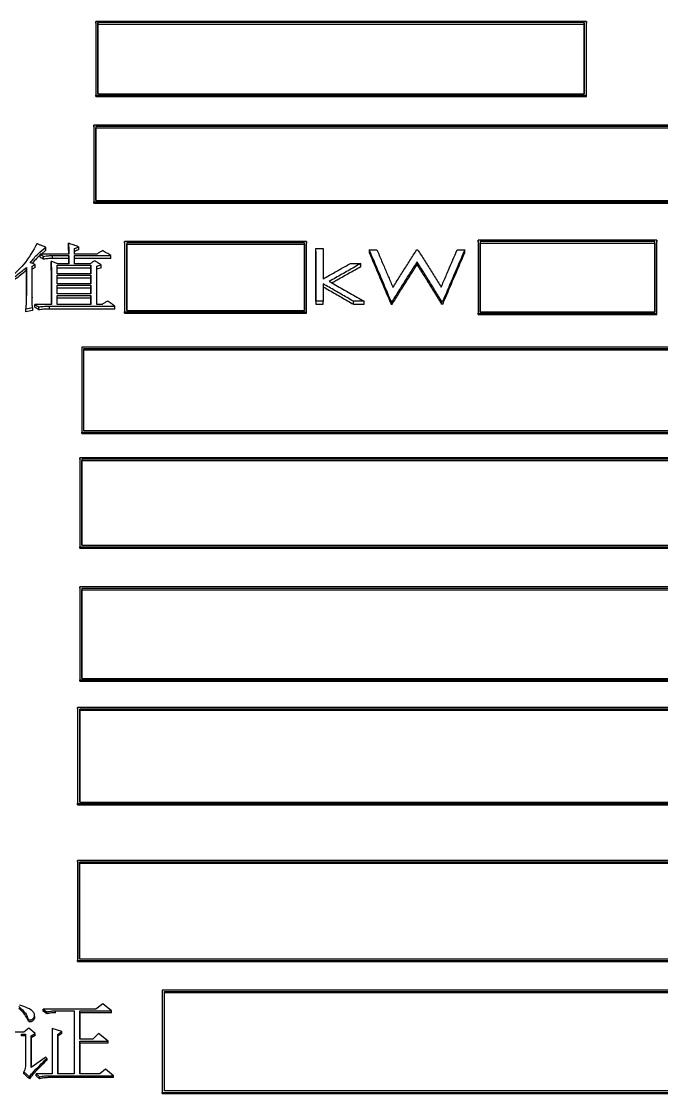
# Model space of a CAD drawing. Header units: millimetres. Extents: x 2404 to 4548, y 1024 to 2541.
# Drawn here: x 2931.17 to 2946.81, y 2251.7 to 2277.9 of the extents above; entities that cross this region are included whole.
import ezdxf

# ---------------------------------------------------------------- set-up
doc = ezdxf.new("R2010")
doc.units = ezdxf.units.MM

msp = doc.modelspace()

# ---------------------------------------------------------------- linework, layer by layer
at = {"color": 7, "linetype": 'Continuous', "lineweight": 25}
for p, q in [((2932.987, 2277.861), (2932.987, 2277.901)), ((2944.97, 2277.901), (2932.987, 2277.901)), ((2932.987, 2277.861), (2932.987, 2276.064)), ((2944.92, 2277.874), (2933.037, 2277.874)), ((2933.037, 2277.834), (2933.037, 2277.874)), ((2933.037, 2277.834), (2944.92, 2277.834)), ((2944.92, 2277.874), (2944.92, 2277.834)), ((2944.97, 2277.901), (2944.97, 2277.861)), ((2944.97, 2276.063), (2944.97, 2277.861)), ((2932.987, 2276.064), (2932.987, 2276.102)), ((2932.987, 2276.102), (2944.97, 2276.102)), ((2932.987, 2276.064), (2944.97, 2276.063)), ((2933.037, 2276.131), (2944.92, 2276.13)), ((2944.97, 2276.063), (2944.97, 2276.102)), ((2932.937, 2275.328), (2932.937, 2275.366)), ((2955.07, 2275.366), (2932.937, 2275.366)), ((2955.02, 2275.337), (2932.987, 2275.337)), ((2932.987, 2275.299), (2955.02, 2275.299)), ((2932.937, 2273.946), (2932.937, 2273.458)), ((2932.937, 2273.458), (2932.937, 2273.495)), ((2932.937, 2273.495), (2955.07, 2273.495)), ((2932.937, 2273.458), (2955.07, 2273.458)), ((2932.987, 2273.526), (2955.02, 2273.525)), ((2933.69, 2272.486), (2933.69, 2272.522)), ((2933.69, 2272.522), (2933.69, 2270.807)), ((2938.131, 2272.522), (2933.69, 2272.522)), ((2938.131, 2270.807), (2938.131, 2272.522)), ((2938.131, 2272.522), (2938.131, 2272.486)), ((2942.327, 2272.517), (2942.327, 2272.553)), ((2942.327, 2272.553), (2942.327, 2270.775)), ((2946.69, 2272.553), (2942.327, 2272.553)), ((2942.327, 2272.517), (2942.327, 2270.74)), ((2946.64, 2272.522), (2942.377, 2272.522)), ((2942.377, 2272.522), (2942.377, 2270.807)), ((2946.64, 2270.807), (2946.64, 2272.522)), ((2946.64, 2272.486), (2946.64, 2272.522)), ((2946.69, 2270.775), (2946.69, 2272.553)), ((2946.69, 2272.553), (2946.69, 2272.517)), ((2946.69, 2270.74), (2946.69, 2272.517)), ((2931.764, 2272.309), (2931.658, 2272.214)), ((2931.764, 2272.309), (2931.764, 2272.382)), ((2932.316, 2272.41), (2932.316, 2272.483)), ((2932.468, 2272.214), (2932.468, 2272.348)), ((2932.565, 2272.396), (2932.565, 2272.323)), ((2933.69, 2272.486), (2933.69, 2270.772)), ((2938.081, 2272.491), (2933.74, 2272.492)), ((2933.74, 2272.492), (2933.74, 2270.839)), ((2933.74, 2270.839), (2933.74, 2272.455)), ((2933.74, 2272.455), (2938.081, 2272.455)), ((2938.081, 2270.839), (2938.081, 2272.491)), ((2938.081, 2272.455), (2938.081, 2272.491)), ((2938.081, 2272.455), (2938.081, 2270.839)), ((2938.131, 2270.772), (2938.131, 2272.486)), ((2938.359, 2271.061), (2938.359, 2272.353)), ((2938.359, 2272.28), (2938.359, 2272.353)), ((2938.359, 2272.353), (2938.539, 2272.353)), ((2938.359, 2272.28), (2938.359, 2270.99)), ((2938.539, 2272.353), (2938.539, 2271.61)), ((2939.667, 2272.321), (2939.667, 2272.248)), ((2939.667, 2272.321), (2939.852, 2272.321)), ((2940.826, 2272.321), (2940.852, 2272.321)), ((2941.817, 2272.321), (2942, 2272.321)), ((2942, 2272.248), (2942, 2272.321)), ((2942.377, 2270.807), (2942.377, 2272.486)), ((2942.377, 2272.486), (2946.64, 2272.486)), ((2946.64, 2272.486), (2946.64, 2270.807)), ((2932.327, 2272.214), (2931.624, 2272.214)), ((2931.624, 2272.141), (2931.624, 2272.214)), ((2931.71, 2272.087), (2931.71, 2272.16)), ((2931.894, 2271.966), (2931.894, 2272.038)), ((2931.927, 2272.18), (2932.327, 2272.18)), ((2931.927, 2272.108), (2931.927, 2272.18)), ((2932.327, 2272.108), (2931.927, 2272.108)), ((2932.327, 2272.18), (2932.327, 2271.977)), ((2932.327, 2272.108), (2932.327, 2272.18)), ((2932.327, 2271.977), (2932.327, 2272.108)), ((2933.009, 2272.214), (2932.468, 2272.214)), ((2932.468, 2272.18), (2933.355, 2272.18)), ((2932.468, 2271.977), (2932.468, 2272.18)), ((2933.355, 2272.108), (2932.468, 2272.108)), ((2933.355, 2272.108), (2933.355, 2272.18)), ((2939.204, 2271.985), (2939.462, 2271.985)), ((2939.462, 2271.912), (2939.462, 2271.985)), ((2940.833, 2271.955), (2940.833, 2272.027)), ((2931.289, 2271.889), (2931.289, 2271.205)), ((2931.289, 2271.817), (2931.289, 2271.889)), ((2931.289, 2271.205), (2931.289, 2271.817)), ((2931.429, 2271.916), (2931.505, 2271.963)), ((2931.429, 2271.233), (2931.429, 2271.916)), ((2931.505, 2271.891), (2931.429, 2271.844)), ((2931.505, 2271.891), (2931.505, 2271.963)), ((2931.905, 2271.753), (2931.905, 2270.985)), ((2931.905, 2271.681), (2931.905, 2271.753)), ((2932.046, 2271.943), (2932.868, 2271.943)), ((2932.046, 2271.732), (2932.046, 2271.943)), ((2932.868, 2271.871), (2932.046, 2271.871)), ((2932.868, 2271.732), (2932.046, 2271.732)), ((2932.327, 2271.977), (2932.057, 2271.977)), ((2932.846, 2271.977), (2932.468, 2271.977)), ((2932.868, 2271.943), (2932.868, 2271.732)), ((2932.868, 2271.871), (2932.868, 2271.943)), ((2932.868, 2271.732), (2932.868, 2271.871)), ((2933.009, 2270.985), (2933.009, 2271.916)), ((2933.117, 2271.878), (2933.009, 2271.844)), ((2933.117, 2271.878), (2933.117, 2271.95)), ((2931.905, 2270.985), (2931.905, 2271.681)), ((2932.046, 2271.698), (2932.868, 2271.698)), ((2932.046, 2271.487), (2932.046, 2271.698)), ((2932.868, 2271.627), (2932.046, 2271.627)), ((2932.868, 2271.487), (2932.046, 2271.487)), ((2932.868, 2271.698), (2932.868, 2271.487)), ((2932.868, 2271.627), (2932.868, 2271.698)), ((2932.868, 2271.487), (2932.868, 2271.627)), ((2938.539, 2271.488), (2938.539, 2271.061)), ((2932.046, 2271.452), (2932.868, 2271.452)), ((2932.046, 2271.24), (2932.046, 2271.452)), ((2932.868, 2271.381), (2932.046, 2271.381)), ((2932.868, 2271.24), (2932.046, 2271.24)), ((2932.046, 2271.205), (2932.868, 2271.205)), ((2932.046, 2270.985), (2932.046, 2271.205)), ((2932.868, 2271.452), (2932.868, 2271.24)), ((2932.868, 2271.381), (2932.868, 2271.452)), ((2932.868, 2271.24), (2932.868, 2271.381)), ((2932.868, 2271.205), (2932.868, 2270.985)), ((2932.868, 2271.134), (2932.868, 2271.205)), ((2931.429, 2271.162), (2931.429, 2271.142)), ((2931.905, 2270.985), (2931.494, 2270.985)), ((2931.494, 2270.914), (2931.494, 2270.985)), ((2931.851, 2270.872), (2931.851, 2270.943)), ((2932.868, 2271.134), (2932.046, 2271.134)), ((2932.868, 2270.985), (2932.046, 2270.985)), ((2932.868, 2270.985), (2932.868, 2271.134)), ((2933.138, 2270.985), (2933.009, 2270.985)), ((2933.452, 2270.872), (2933.452, 2270.943)), ((2938.359, 2271.061), (2938.359, 2270.99)), ((2938.539, 2271.061), (2938.359, 2271.061)), ((2938.359, 2270.99), (2938.539, 2270.99)), ((2938.539, 2270.99), (2938.539, 2271.061)), ((2939.281, 2270.99), (2939.281, 2271.061)), ((2939.539, 2271.061), (2939.281, 2271.061)), ((2939.281, 2270.99), (2939.539, 2270.99)), ((2939.539, 2270.99), (2939.539, 2271.061)), ((2940.199, 2270.99), (2940.199, 2271.061)), ((2940.224, 2271.061), (2940.199, 2271.061)), ((2940.199, 2270.99), (2940.224, 2270.99)), ((2940.224, 2271.061), (2940.224, 2270.99)), ((2941.435, 2270.99), (2941.435, 2271.061)), ((2941.461, 2271.061), (2941.435, 2271.061)), ((2941.461, 2270.99), (2941.435, 2270.99)), ((2941.461, 2271.061), (2941.461, 2270.99)), ((2931.278, 2270.874), (2931.44, 2270.909)), ((2931.278, 2270.803), (2931.278, 2270.874)), ((2931.44, 2270.838), (2931.278, 2270.803)), ((2931.44, 2270.909), (2931.44, 2270.838)), ((2931.591, 2270.852), (2931.591, 2270.923)), ((2933.452, 2270.872), (2931.851, 2270.872)), ((2933.69, 2270.772), (2933.69, 2270.807)), ((2933.69, 2270.807), (2938.131, 2270.807)), ((2933.69, 2270.772), (2938.131, 2270.772)), ((2933.74, 2270.839), (2938.081, 2270.839)), ((2938.131, 2270.772), (2938.131, 2270.807)), ((2942.327, 2270.74), (2942.327, 2270.775)), ((2942.327, 2270.775), (2946.69, 2270.775)), ((2942.327, 2270.74), (2946.69, 2270.74)), ((2942.377, 2270.807), (2946.64, 2270.807)), ((2946.69, 2270.74), (2946.69, 2270.775)), ((2932.642, 2269.944), (2932.642, 2269.909)), ((2954.775, 2269.944), (2932.642, 2269.944)), ((2932.692, 2269.911), (2954.725, 2269.911)), ((2932.692, 2269.877), (2954.725, 2269.877)), ((2932.642, 2268.869), (2932.642, 2267.827)), ((2932.642, 2267.827), (2932.642, 2267.861)), ((2932.642, 2267.861), (2954.775, 2267.861)), ((2932.642, 2267.827), (2954.775, 2267.827)), ((2954.725, 2267.895), (2932.692, 2267.895)), ((2932.592, 2267.204), (2932.592, 2267.237)), ((2954.725, 2267.237), (2932.592, 2267.237)), ((2954.675, 2267.203), (2932.642, 2267.203)), ((2932.642, 2267.203), (2932.642, 2267.17)), ((2932.642, 2267.17), (2954.675, 2267.17)), ((2932.592, 2266.118), (2932.592, 2265.032)), ((2932.592, 2265.032), (2932.592, 2265.063)), ((2932.592, 2265.063), (2954.725, 2265.063)), ((2932.592, 2265.032), (2954.725, 2265.032)), ((2932.642, 2265.098), (2954.675, 2265.098)), ((2954.725, 2264.079), (2932.592, 2264.079)), ((2932.592, 2264.048), (2932.592, 2264.079)), ((2954.675, 2264.043), (2932.642, 2264.043)), ((2932.642, 2264.043), (2932.642, 2264.012)), ((2932.642, 2264.012), (2954.675, 2264.012)), ((2932.592, 2262.094), (2932.592, 2261.781)), ((2932.592, 2261.81), (2954.725, 2261.81)), ((2932.592, 2261.781), (2932.592, 2261.81)), ((2932.592, 2261.781), (2954.725, 2261.781)), ((2932.642, 2261.846), (2954.675, 2261.846)), ((2954.675, 2261.133), (2932.542, 2261.133)), ((2932.542, 2261.104), (2932.542, 2261.133)), ((2932.542, 2261.104), (2932.542, 2258.756)), ((2954.625, 2261.096), (2932.592, 2261.096)), ((2932.592, 2261.067), (2932.592, 2261.096)), ((2932.592, 2261.067), (2954.625, 2261.067)), ((2932.542, 2258.784), (2954.675, 2258.784)), ((2932.542, 2258.756), (2932.542, 2258.784)), ((2932.542, 2258.756), (2954.675, 2258.756)), ((2932.592, 2258.822), (2954.625, 2258.822)), ((2954.67, 2257.393), (2932.537, 2257.393)), ((2932.537, 2257.367), (2932.537, 2257.393)), ((2932.537, 2257.367), (2932.537, 2254.929)), ((2954.62, 2257.355), (2932.587, 2257.355)), ((2932.587, 2257.328), (2932.587, 2257.355)), ((2932.587, 2257.328), (2954.62, 2257.328)), ((2932.537, 2254.954), (2954.67, 2254.954)), ((2932.537, 2254.929), (2932.537, 2254.954)), ((2932.587, 2254.993), (2954.62, 2254.993)), ((2932.537, 2254.929), (2954.67, 2254.929)), ((2954.62, 2254.229), (2934.61, 2254.229)), ((2934.61, 2254.229), (2934.61, 2254.204)), ((2934.61, 2254.204), (2934.61, 2251.699)), ((2934.666, 2254.189), (2954.57, 2254.189)), ((2934.666, 2254.189), (2934.666, 2254.165)), ((2934.666, 2254.165), (2954.57, 2254.165)), ((2931.7, 2253.764), (2931.786, 2253.695)), ((2932.987, 2253.764), (2931.7, 2253.764)), ((2931.7, 2253.715), (2931.7, 2253.764)), ((2931.786, 2253.647), (2931.7, 2253.715)), ((2931.786, 2253.647), (2931.786, 2253.695)), ((2932.003, 2253.721), (2932.457, 2253.721)), ((2932.003, 2253.672), (2932.003, 2253.721)), ((2932.457, 2253.721), (2932.457, 2252.178)), ((2932.598, 2253.721), (2933.366, 2253.721)), ((2932.598, 2253.025), (2932.598, 2253.721)), ((2932.598, 2253.672), (2932.598, 2253.721)), ((2932.598, 2253.672), (2932.598, 2253.025)), ((2933.366, 2253.672), (2932.598, 2253.672)), ((2933.16, 2253.892), (2932.987, 2253.764)), ((2933.366, 2253.721), (2933.16, 2253.892)), ((2931.489, 2253.626), (2931.489, 2253.635)), ((2931.489, 2253.586), (2931.489, 2253.601)), ((2931.224, 2253.197), (2930.867, 2253.197)), ((2931.17, 2253.154), (2931.267, 2253.154)), ((2931.17, 2253.106), (2931.17, 2253.154)), ((2931.354, 2253.3), (2931.224, 2253.197)), ((2931.267, 2253.154), (2931.267, 2252.386)), ((2931.505, 2253.163), (2931.354, 2253.3)), ((2931.408, 2253.111), (2931.505, 2253.163)), ((2931.505, 2253.115), (2931.505, 2253.163)), ((2931.916, 2253.292), (2931.916, 2252.178)), ((2932.154, 2253.214), (2931.916, 2253.292)), ((2932.154, 2253.167), (2932.057, 2253.098)), ((2932.057, 2252.178), (2932.057, 2253.146)), ((2932.057, 2253.098), (2932.057, 2253.146)), ((2932.154, 2253.167), (2932.154, 2253.214)), ((2933.052, 2253.163), (2932.911, 2253.025)), ((2933.29, 2252.982), (2933.052, 2253.163)), ((2931.267, 2253.106), (2931.17, 2253.106)), ((2931.505, 2253.115), (2931.408, 2253.063)), ((2931.408, 2252.334), (2931.408, 2253.111)), ((2931.408, 2253.063), (2931.408, 2253.111)), ((2931.408, 2253.063), (2931.408, 2252.334)), ((2932.057, 2253.098), (2932.057, 2252.178)), ((2932.911, 2253.025), (2932.598, 2253.025)), ((2932.598, 2252.982), (2933.29, 2252.982)), ((2932.598, 2252.178), (2932.598, 2252.982)), ((2932.598, 2252.934), (2932.598, 2252.982)), ((2932.598, 2252.934), (2932.598, 2252.178)), ((2933.29, 2252.934), (2932.598, 2252.934)), ((2931.765, 2252.585), (2931.408, 2252.334)), ((2931.786, 2252.559), (2931.765, 2252.585)), ((2931.786, 2252.559), (2931.786, 2252.512)), ((2931.224, 2252.23), (2931.364, 2252.109)), ((2931.364, 2252.062), (2931.364, 2252.109)), ((2931.527, 2252.178), (2931.613, 2252.109)), ((2931.916, 2252.178), (2931.527, 2252.178)), ((2931.527, 2252.132), (2931.527, 2252.178)), ((2931.613, 2252.062), (2931.527, 2252.132)), ((2931.613, 2252.062), (2931.613, 2252.109)), ((2931.83, 2252.135), (2933.42, 2252.135)), ((2931.83, 2252.088), (2931.83, 2252.135)), ((2933.42, 2252.088), (2931.83, 2252.088)), ((2932.457, 2252.178), (2932.057, 2252.178)), ((2933.084, 2252.178), (2932.598, 2252.178)), ((2933.225, 2252.291), (2933.084, 2252.178)), ((2933.42, 2252.135), (2933.225, 2252.291)), ((2933.42, 2252.088), (2933.42, 2252.135)), ((2934.61, 2251.722), (2954.62, 2251.722)), ((2934.61, 2251.699), (2934.61, 2251.722)), ((2934.61, 2251.699), (2954.62, 2251.699)), ((2954.57, 2251.762), (2934.666, 2251.762))]:
    msp.add_line(p, q, dxfattribs=at)
at = {"color": 7, "linetype": 'Continuous', "lineweight": 25, "flags": 128}
for points in [[(2931.505, 2271.963), (2931.46, 2271.979), (2931.423, 2271.991), (2931.386, 2272.004)], [(2933.009, 2271.916), (2933.063, 2271.933), (2933.117, 2271.95)], [(2931.851, 2270.943), (2932.445, 2270.943), (2933.452, 2270.943)], [(2933.366, 2253.672), (2933.366, 2253.697), (2933.366, 2253.721)], [(2933.29, 2252.934), (2933.29, 2252.958), (2933.29, 2252.982)], [(2931.224, 2252.183), (2931.224, 2252.195), (2931.224, 2252.207), (2931.224, 2252.23)]]:
    msp.add_lwpolyline(points, dxfattribs=at)
at = {"color": 7, "linetype": 'Continuous', "lineweight": 25}
for points, knots in [([(2932.987, 2277.901), (2932.987, 2277.725), (2932.987, 2277.372), (2932.987, 2276.774), (2932.987, 2276.346), (2932.987, 2276.102)], [0, 0, 0, 0, 0.300085, 0.60017, 1, 1, 1, 1]), ([(2933.037, 2277.874), (2933.037, 2277.697), (2933.037, 2277.344), (2933.037, 2276.764), (2933.037, 2276.356), (2933.037, 2276.131)], [0, 0, 0, 0, 0.30968, 0.61936, 1, 1, 1, 1]), ([(2933.037, 2276.131), (2933.037, 2276.266), (2933.037, 2276.549), (2933.037, 2277.12), (2933.037, 2277.548), (2933.037, 2277.834)], [0, 0, 0, 0, 0.2332649, 0.4889095, 1, 1, 1, 1]), ([(2944.92, 2276.13), (2944.92, 2276.314), (2944.92, 2276.681), (2944.92, 2277.263), (2944.92, 2277.656), (2944.92, 2277.874)], [0, 0, 0, 0, 0.30968, 0.619361, 1, 1, 1, 1]), ([(2944.92, 2277.834), (2944.92, 2277.691), (2944.92, 2277.407), (2944.92, 2276.842), (2944.92, 2276.413), (2944.92, 2276.13)], [0, 0, 0, 0, 0.255678, 0.511356, 1, 1, 1, 1]), ([(2944.97, 2276.102), (2944.97, 2276.285), (2944.97, 2276.652), (2944.97, 2277.254), (2944.97, 2277.665), (2944.97, 2277.901)], [0, 0, 0, 0, 0.300085, 0.600171, 1, 1, 1, 1]), ([(2932.937, 2275.366), (2932.937, 2275.182), (2932.937, 2274.815), (2932.937, 2274.192), (2932.937, 2273.749), (2932.937, 2273.495)], [0, 0, 0, 0, 0.300081, 0.600162, 1, 1, 1, 1]), ([(2932.987, 2275.337), (2932.987, 2275.153), (2932.987, 2274.785), (2932.987, 2274.182), (2932.987, 2273.759), (2932.987, 2273.526)], [0, 0, 0, 0, 0.309921, 0.619841, 1, 1, 1, 1]), ([(2932.987, 2273.526), (2932.987, 2273.667), (2932.987, 2273.961), (2932.987, 2274.556), (2932.987, 2275.002), (2932.987, 2275.299)], [0, 0, 0, 0, 0.234587, 0.489783, 1, 1, 1, 1]), ([(2931.548, 2272.469), (2931.454, 2272.299), (2931.284, 2271.991), (2930.995, 2271.727), (2930.867, 2271.61)], [0, 0, 0, 0, 0.556051, 1, 1, 1, 1]), ([(2931.386, 2272.004), (2931.445, 2272.08), (2931.552, 2272.216), (2931.699, 2272.331), (2931.764, 2272.382)], [0, 0, 0, 0, 0.5582906, 1, 1, 1, 1]), ([(2931.764, 2272.382), (2931.735, 2272.394), (2931.685, 2272.414), (2931.613, 2272.443), (2931.57, 2272.461), (2931.548, 2272.469)], [0, 0, 0, 0, 0.402372, 0.701186, 1, 1, 1, 1]), ([(2932.316, 2272.483), (2932.318, 2272.458), (2932.322, 2272.409), (2932.326, 2272.319), (2932.327, 2272.254), (2932.327, 2272.214)], [0, 0, 0, 0, 0.276869, 0.553757, 1, 1, 1, 1]), ([(2932.565, 2272.396), (2932.524, 2272.41), (2932.441, 2272.439), (2932.358, 2272.468), (2932.316, 2272.483)], [0, 0, 0, 0, 0.499999, 1, 1, 1, 1]), ([(2932.326, 2272.214), (2932.326, 2272.214), (2932.326, 2272.24), (2932.324, 2272.306), (2932.319, 2272.37), (2932.316, 2272.41)], [0, 0, 0, 0, 0.01134, 0.390566, 1, 1, 1, 1]), ([(2932.468, 2272.348), (2932.484, 2272.356), (2932.516, 2272.372), (2932.549, 2272.388), (2932.565, 2272.396)], [0, 0, 0, 0, 0.500001, 1, 1, 1, 1]), ([(2932.565, 2272.323), (2932.549, 2272.315), (2932.516, 2272.299), (2932.484, 2272.284), (2932.468, 2272.276)], [0, 0, 0, 0, 0.5, 1, 1, 1, 1]), ([(2933.149, 2272.301), (2933.126, 2272.287), (2933.079, 2272.258), (2933.032, 2272.228), (2933.009, 2272.214)], [0, 0, 0, 0, 0.499999, 1, 1, 1, 1]), ([(2933.355, 2272.18), (2933.32, 2272.2), (2933.252, 2272.241), (2933.183, 2272.281), (2933.149, 2272.301)], [0, 0, 0, 0, 0.5, 1, 1, 1, 1]), ([(2940.199, 2271.061), (2940.179, 2271.108), (2940.079, 2271.347), (2939.902, 2271.769), (2939.744, 2272.139), (2939.667, 2272.321)], [0, 0, 0, 0, 0.1124832, 0.5624214, 1, 1, 1, 1]), ([(2939.667, 2272.248), (2939.687, 2272.201), (2939.787, 2271.968), (2939.964, 2271.55), (2940.121, 2271.175), (2940.199, 2270.99)], [0, 0, 0, 0, 0.112618, 0.563095, 1, 1, 1, 1]), ([(2939.852, 2272.321), (2939.872, 2272.275), (2939.93, 2272.138), (2940.025, 2271.917), (2940.136, 2271.655), (2940.208, 2271.485), (2940.244, 2271.4)], [0, 0, 0, 0, 0.149662, 0.448988, 0.724491, 1, 1, 1, 1]), ([(2940.244, 2271.4), (2940.271, 2271.444), (2940.355, 2271.577), (2940.493, 2271.797), (2940.66, 2272.06), (2940.77, 2272.234), (2940.826, 2272.321)], [0, 0, 0, 0, 0.14292, 0.42876, 0.714377, 1, 1, 1, 1]), ([(2940.852, 2272.321), (2940.879, 2272.277), (2940.962, 2272.146), (2941.098, 2271.929), (2941.261, 2271.668), (2941.369, 2271.493), (2941.423, 2271.406)], [0, 0, 0, 0, 0.1441148, 0.4323449, 0.7161696, 1, 1, 1, 1]), ([(2941.423, 2271.406), (2941.443, 2271.452), (2941.502, 2271.591), (2941.597, 2271.813), (2941.709, 2272.072), (2941.781, 2272.238), (2941.817, 2272.321)], [0, 0, 0, 0, 0.150485, 0.451455, 0.725725, 1, 1, 1, 1]), ([(2942, 2272.321), (2941.98, 2272.274), (2941.879, 2272.041), (2941.699, 2271.623), (2941.54, 2271.246), (2941.461, 2271.061)], [0, 0, 0, 0, 0.112359, 0.561802, 1, 1, 1, 1]), ([(2941.461, 2270.99), (2941.481, 2271.037), (2941.582, 2271.276), (2941.762, 2271.697), (2941.921, 2272.066), (2942, 2272.248)], [0, 0, 0, 0, 0.112494, 0.562474, 1, 1, 1, 1]), ([(2931.624, 2272.183), (2931.594, 2272.158), (2931.522, 2272.097), (2931.467, 2272.028), (2931.434, 2271.988)], [0, 0, 0, 0, 0.417891, 1, 1, 1, 1]), ([(2931.624, 2272.214), (2931.638, 2272.205), (2931.667, 2272.187), (2931.696, 2272.169), (2931.71, 2272.16)], [0, 0, 0, 0, 0.5, 1, 1, 1, 1]), ([(2931.71, 2272.087), (2931.696, 2272.096), (2931.667, 2272.114), (2931.638, 2272.132), (2931.624, 2272.141)], [0, 0, 0, 0, 0.500002, 1, 1, 1, 1]), ([(2931.71, 2272.16), (2931.75, 2272.166), (2931.821, 2272.178), (2931.894, 2272.18), (2931.927, 2272.18)], [0, 0, 0, 0, 0.558835, 1, 1, 1, 1]), ([(2931.927, 2272.108), (2931.886, 2272.107), (2931.812, 2272.105), (2931.742, 2272.093), (2931.71, 2272.087)], [0, 0, 0, 0, 0.561085, 1, 1, 1, 1]), ([(2931.894, 2272.038), (2931.894, 2272.036), (2931.895, 2272.032), (2931.895, 2272.026), (2931.895, 2272.022), (2931.895, 2272.017), (2931.895, 2272.013), (2931.895, 2272.009), (2931.896, 2272.004), (2931.896, 2272), (2931.896, 2271.996), (2931.896, 2271.991), (2931.896, 2271.987), (2931.896, 2271.982), (2931.897, 2271.977), (2931.897, 2271.973), (2931.897, 2271.969), (2931.897, 2271.961), (2931.898, 2271.952), (2931.898, 2271.944), (2931.898, 2271.935), (2931.899, 2271.926), (2931.899, 2271.918), (2931.899, 2271.909), (2931.9, 2271.9), (2931.9, 2271.889), (2931.9, 2271.881), (2931.901, 2271.872), (2931.901, 2271.863), (2931.901, 2271.855), (2931.902, 2271.846), (2931.902, 2271.837), (2931.902, 2271.829), (2931.903, 2271.82), (2931.903, 2271.813), (2931.903, 2271.807), (2931.903, 2271.8), (2931.904, 2271.795), (2931.904, 2271.79), (2931.904, 2271.786), (2931.904, 2271.782), (2931.904, 2271.777), (2931.904, 2271.773), (2931.905, 2271.769), (2931.905, 2271.763), (2931.905, 2271.759), (2931.905, 2271.755), (2931.905, 2271.753)], [0, 0, 0, 0, 0.0228582, 0.0457162, 0.0571452, 0.0685742, 0.0914321, 0.1028611, 0.1142901, 0.1371481, 0.1485771, 0.1600061, 0.1828641, 0.1942931, 0.217151, 0.22858, 0.240009, 0.262867, 0.308583, 0.3314409, 0.3542989, 0.4000149, 0.4228729, 0.4457309, 0.4914468, 0.5143048, 0.5600208, 0.5828788, 0.6057367, 0.6514527, 0.6743107, 0.6971687, 0.7428846, 0.7657426, 0.7886006, 0.8114586, 0.8343166, 0.8571745, 0.8686035, 0.8800325, 0.9028905, 0.9143195, 0.9257485, 0.9486065, 0.9600355, 0.9800177, 1, 1, 1, 1]), ([(2932.057, 2271.977), (2932.03, 2271.987), (2931.975, 2272.008), (2931.921, 2272.028), (2931.894, 2272.038)], [0, 0, 0, 0, 0.5, 1, 1, 1, 1]), ([(2932.954, 2272.052), (2932.936, 2272.039), (2932.9, 2272.014), (2932.864, 2271.989), (2932.846, 2271.977)], [0, 0, 0, 0, 0.499999, 1, 1, 1, 1]), ([(2933.117, 2271.95), (2933.09, 2271.967), (2933.036, 2272.001), (2932.981, 2272.035), (2932.954, 2272.052)], [0, 0, 0, 0, 0.499999, 1, 1, 1, 1]), ([(2938.539, 2271.61), (2938.591, 2271.639), (2938.728, 2271.717), (2938.95, 2271.842), (2939.119, 2271.937), (2939.204, 2271.985)], [0, 0, 0, 0, 0.2361126, 0.6180558, 1, 1, 1, 1]), ([(2939.462, 2271.985), (2939.409, 2271.955), (2939.254, 2271.868), (2938.997, 2271.723), (2938.792, 2271.607), (2938.69, 2271.549)], [0, 0, 0, 0, 0.203788, 0.601893, 1, 1, 1, 1]), ([(2940.833, 2272.027), (2940.806, 2271.983), (2940.722, 2271.852), (2940.579, 2271.625), (2940.404, 2271.347), (2940.284, 2271.156), (2940.224, 2271.061)], [0, 0, 0, 0, 0.13729, 0.411869, 0.705931, 1, 1, 1, 1]), ([(2941.435, 2271.061), (2941.408, 2271.105), (2941.325, 2271.239), (2941.183, 2271.468), (2941.01, 2271.746), (2940.892, 2271.933), (2940.833, 2272.027)], [0, 0, 0, 0, 0.137552, 0.412656, 0.706324, 1, 1, 1, 1]), ([(2930.899, 2271.589), (2930.951, 2271.625), (2931.046, 2271.691), (2931.174, 2271.793), (2931.25, 2271.857), (2931.289, 2271.889)], [0, 0, 0, 0, 0.38007, 0.689866, 1, 1, 1, 1]), ([(2931.289, 2271.817), (2931.242, 2271.777), (2931.157, 2271.706), (2931.027, 2271.606), (2930.942, 2271.547), (2930.899, 2271.518)], [0, 0, 0, 0, 0.380303, 0.689878, 1, 1, 1, 1]), ([(2931.905, 2271.681), (2931.904, 2271.716), (2931.901, 2271.781), (2931.898, 2271.876), (2931.895, 2271.936), (2931.894, 2271.966)], [0, 0, 0, 0, 0.366196, 0.683098, 1, 1, 1, 1]), ([(2938.753, 2271.513), (2938.784, 2271.531), (2938.918, 2271.606), (2939.154, 2271.74), (2939.359, 2271.855), (2939.462, 2271.912)], [0, 0, 0, 0, 0.133273, 0.566636, 1, 1, 1, 1]), ([(2940.224, 2270.99), (2940.252, 2271.034), (2940.336, 2271.168), (2940.479, 2271.396), (2940.654, 2271.673), (2940.774, 2271.861), (2940.833, 2271.955)], [0, 0, 0, 0, 0.1374393, 0.4123184, 0.7061558, 1, 1, 1, 1]), ([(2940.833, 2271.955), (2940.861, 2271.911), (2940.944, 2271.779), (2941.086, 2271.553), (2941.259, 2271.275), (2941.376, 2271.085), (2941.435, 2270.99)], [0, 0, 0, 0, 0.137702, 0.413107, 0.70655, 1, 1, 1, 1]), ([(2939.281, 2271.061), (2939.229, 2271.091), (2939.079, 2271.177), (2938.832, 2271.32), (2938.636, 2271.432), (2938.539, 2271.488)], [0, 0, 0, 0, 0.210801, 0.6054, 1, 1, 1, 1]), ([(2938.69, 2271.549), (2938.742, 2271.519), (2938.91, 2271.423), (2939.193, 2271.26), (2939.423, 2271.127), (2939.539, 2271.061)], [0, 0, 0, 0, 0.184797, 0.592397, 1, 1, 1, 1]), ([(2931.289, 2271.205), (2931.288, 2271.203), (2931.288, 2271.198), (2931.288, 2271.191), (2931.288, 2271.186), (2931.288, 2271.181), (2931.288, 2271.176), (2931.287, 2271.171), (2931.287, 2271.166), (2931.287, 2271.161), (2931.287, 2271.156), (2931.287, 2271.151), (2931.287, 2271.144), (2931.286, 2271.136), (2931.286, 2271.126), (2931.286, 2271.116), (2931.285, 2271.106), (2931.285, 2271.096), (2931.285, 2271.085), (2931.284, 2271.075), (2931.284, 2271.065), (2931.284, 2271.055), (2931.283, 2271.044), (2931.283, 2271.034), (2931.283, 2271.024), (2931.282, 2271.014), (2931.282, 2271.006), (2931.282, 2270.998), (2931.282, 2270.991), (2931.281, 2270.983), (2931.281, 2270.975), (2931.281, 2270.969), (2931.281, 2270.964), (2931.28, 2270.959), (2931.28, 2270.954), (2931.28, 2270.948), (2931.28, 2270.943), (2931.28, 2270.938), (2931.28, 2270.933), (2931.279, 2270.928), (2931.279, 2270.923), (2931.279, 2270.918), (2931.279, 2270.913), (2931.279, 2270.907), (2931.279, 2270.902), (2931.278, 2270.897), (2931.278, 2270.892), (2931.278, 2270.887), (2931.278, 2270.881), (2931.278, 2270.877), (2931.278, 2270.874)], [0, 0, 0, 0, 0.023174, 0.046349, 0.057936, 0.069523, 0.092698, 0.104285, 0.115872, 0.139047, 0.150634, 0.162221, 0.185396, 0.20857, 0.231745, 0.278094, 0.301268, 0.324442, 0.370791, 0.393966, 0.41714, 0.463489, 0.486664, 0.509838, 0.556187, 0.579362, 0.602536, 0.625711, 0.648885, 0.672059, 0.695234, 0.718408, 0.729996, 0.741583, 0.764757, 0.776345, 0.787932, 0.811106, 0.822693, 0.834281, 0.857455, 0.869042, 0.88063, 0.903804, 0.915391, 0.926979, 0.950153, 0.96174, 0.973327, 1, 1, 1, 1]), ([(2931.44, 2270.909), (2931.44, 2270.911), (2931.439, 2270.916), (2931.438, 2270.926), (2931.437, 2270.936), (2931.437, 2270.947), (2931.436, 2270.953), (2931.436, 2270.958), (2931.435, 2270.963), (2931.435, 2270.969), (2931.434, 2270.977), (2931.433, 2270.987), (2931.433, 2270.997), (2931.432, 2271.007), (2931.432, 2271.017), (2931.431, 2271.027), (2931.431, 2271.037), (2931.43, 2271.047), (2931.43, 2271.057), (2931.43, 2271.067), (2931.43, 2271.077), (2931.429, 2271.087), (2931.429, 2271.098), (2931.429, 2271.108), (2931.429, 2271.118), (2931.429, 2271.128), (2931.429, 2271.135), (2931.429, 2271.143), (2931.429, 2271.149), (2931.429, 2271.155), (2931.429, 2271.16), (2931.429, 2271.165), (2931.429, 2271.17), (2931.429, 2271.175), (2931.429, 2271.18), (2931.429, 2271.185), (2931.429, 2271.19), (2931.429, 2271.196), (2931.429, 2271.201), (2931.429, 2271.206), (2931.429, 2271.211), (2931.429, 2271.216), (2931.429, 2271.221), (2931.429, 2271.227), (2931.429, 2271.23), (2931.429, 2271.233)], [0, 0, 0, 0, 0.023274, 0.046547, 0.093095, 0.116368, 0.139642, 0.151279, 0.162916, 0.18619, 0.209463, 0.232737, 0.279285, 0.302558, 0.325832, 0.372379, 0.395653, 0.418927, 0.465474, 0.488748, 0.512022, 0.558569, 0.581843, 0.605117, 0.651664, 0.674938, 0.698211, 0.721485, 0.744759, 0.756396, 0.779669, 0.791306, 0.802943, 0.826217, 0.837854, 0.84949, 0.872764, 0.884401, 0.896038, 0.919311, 0.930948, 0.942585, 0.965859, 0.977496, 1, 1, 1, 1]), ([(2938.539, 2271.417), (2938.591, 2271.387), (2938.741, 2271.301), (2938.988, 2271.159), (2939.183, 2271.046), (2939.281, 2270.99)], [0, 0, 0, 0, 0.210912, 0.605455, 1, 1, 1, 1]), ([(2931.494, 2270.985), (2931.51, 2270.974), (2931.543, 2270.954), (2931.575, 2270.933), (2931.591, 2270.923)], [0, 0, 0, 0, 0.499999, 1, 1, 1, 1]), ([(2931.591, 2270.923), (2931.628, 2270.928), (2931.689, 2270.937), (2931.776, 2270.942), (2931.826, 2270.943), (2931.851, 2270.943)], [0, 0, 0, 0, 0.425218, 0.711978, 1, 1, 1, 1]), ([(2933.268, 2271.068), (2933.246, 2271.054), (2933.203, 2271.026), (2933.16, 2270.999), (2933.138, 2270.985)], [0, 0, 0, 0, 0.499999, 1, 1, 1, 1]), ([(2933.452, 2270.943), (2933.421, 2270.964), (2933.36, 2271.006), (2933.299, 2271.047), (2933.268, 2271.068)], [0, 0, 0, 0, 0.5, 1, 1, 1, 1]), ([(2931.591, 2270.852), (2931.575, 2270.862), (2931.543, 2270.883), (2931.51, 2270.904), (2931.494, 2270.914)], [0, 0, 0, 0, 0.500001, 1, 1, 1, 1]), ([(2931.851, 2270.872), (2931.802, 2270.872), (2931.715, 2270.87), (2931.629, 2270.857), (2931.591, 2270.852)], [0, 0, 0, 0, 0.560746, 1, 1, 1, 1]), ([(2932.642, 2269.944), (2932.642, 2269.739), (2932.642, 2269.328), (2932.642, 2268.635), (2932.642, 2268.142), (2932.642, 2267.861)], [0, 0, 0, 0, 0.300081, 0.600162, 1, 1, 1, 1]), ([(2932.692, 2267.895), (2932.692, 2268.106), (2932.692, 2268.528), (2932.692, 2269.201), (2932.692, 2269.659), (2932.692, 2269.911)], [0, 0, 0, 0, 0.3099206, 0.6198411, 1, 1, 1, 1]), ([(2932.692, 2267.895), (2932.692, 2268.054), (2932.692, 2268.383), (2932.692, 2269.047), (2932.692, 2269.545), (2932.692, 2269.877)], [0, 0, 0, 0, 0.237543, 0.491754, 1, 1, 1, 1]), ([(2932.592, 2267.237), (2932.592, 2267.022), (2932.592, 2266.593), (2932.592, 2265.87), (2932.592, 2265.356), (2932.592, 2265.063)], [0, 0, 0, 0, 0.300081, 0.600162, 1, 1, 1, 1]), ([(2932.642, 2267.203), (2932.642, 2266.988), (2932.642, 2266.559), (2932.642, 2265.858), (2932.642, 2265.368), (2932.642, 2265.098)], [0, 0, 0, 0, 0.309921, 0.619841, 1, 1, 1, 1]), ([(2932.642, 2265.098), (2932.642, 2265.265), (2932.642, 2265.61), (2932.642, 2266.303), (2932.642, 2266.823), (2932.642, 2267.17)], [0, 0, 0, 0, 0.238721, 0.492538, 1, 1, 1, 1]), ([(2932.592, 2264.079), (2932.592, 2263.855), (2932.592, 2263.406), (2932.592, 2262.651), (2932.592, 2262.116), (2932.592, 2261.81)], [0, 0, 0, 0, 0.300081, 0.600162, 1, 1, 1, 1]), ([(2932.642, 2264.043), (2932.642, 2263.819), (2932.642, 2263.37), (2932.642, 2262.638), (2932.642, 2262.128), (2932.642, 2261.846)], [0, 0, 0, 0, 0.309921, 0.619841, 1, 1, 1, 1]), ([(2932.642, 2261.846), (2932.642, 2262.022), (2932.642, 2262.382), (2932.642, 2263.107), (2932.642, 2263.65), (2932.642, 2264.012)], [0, 0, 0, 0, 0.239926, 0.493342, 1, 1, 1, 1]), ([(2932.542, 2261.133), (2932.542, 2260.9), (2932.542, 2260.435), (2932.542, 2259.653), (2932.542, 2259.1), (2932.542, 2258.784)], [0, 0, 0, 0, 0.300081, 0.600162, 1, 1, 1, 1]), ([(2932.592, 2261.096), (2932.592, 2260.863), (2932.592, 2260.398), (2932.592, 2259.641), (2932.592, 2259.113), (2932.592, 2258.822)], [0, 0, 0, 0, 0.309921, 0.619841, 1, 1, 1, 1]), ([(2932.592, 2258.822), (2932.592, 2259.004), (2932.592, 2259.377), (2932.592, 2260.128), (2932.592, 2260.692), (2932.592, 2261.067)], [0, 0, 0, 0, 0.240925, 0.494007, 1, 1, 1, 1]), ([(2932.537, 2257.393), (2932.537, 2257.151), (2932.537, 2256.668), (2932.537, 2255.856), (2932.537, 2255.282), (2932.537, 2254.954)], [0, 0, 0, 0, 0.300081, 0.600162, 1, 1, 1, 1]), ([(2932.587, 2257.355), (2932.587, 2257.113), (2932.587, 2256.629), (2932.587, 2255.843), (2932.587, 2255.295), (2932.587, 2254.993)], [0, 0, 0, 0, 0.309921, 0.619841, 1, 1, 1, 1]), ([(2932.587, 2254.993), (2932.587, 2255.183), (2932.587, 2255.572), (2932.587, 2256.353), (2932.587, 2256.938), (2932.587, 2257.328)], [0, 0, 0, 0, 0.242059, 0.494764, 1, 1, 1, 1]), ([(2934.61, 2254.229), (2934.61, 2253.98), (2934.61, 2253.483), (2934.61, 2252.648), (2934.61, 2252.058), (2934.61, 2251.722)], [0, 0, 0, 0, 0.300081, 0.600162, 1, 1, 1, 1]), ([(2934.666, 2251.762), (2934.666, 2252.015), (2934.666, 2252.52), (2934.666, 2253.33), (2934.666, 2253.884), (2934.666, 2254.189)], [0, 0, 0, 0, 0.3099205, 0.6198411, 1, 1, 1, 1]), ([(2934.666, 2251.762), (2934.666, 2251.958), (2934.666, 2252.358), (2934.666, 2253.161), (2934.666, 2253.763), (2934.666, 2254.165)], [0, 0, 0, 0, 0.242928, 0.495343, 1, 1, 1, 1]), ([(2931.105, 2253.824), (2931.145, 2253.788), (2931.218, 2253.723), (2931.298, 2253.632), (2931.316, 2253.562), (2931.331, 2253.527), (2931.346, 2253.509), (2931.361, 2253.499), (2931.376, 2253.495), (2931.397, 2253.498), (2931.426, 2253.509), (2931.458, 2253.533), (2931.481, 2253.568), (2931.494, 2253.605), (2931.489, 2253.645), (2931.461, 2253.693), (2931.38, 2253.767), (2931.256, 2253.817), (2931.159, 2253.847), (2931.126, 2253.858)], [0, 0, 0, 0, 0.149443, 0.274042, 0.333076, 0.362754, 0.385188, 0.398021, 0.410985, 0.42602, 0.45239, 0.493257, 0.533496, 0.57286, 0.60517, 0.651682, 0.729284, 0.908686, 1, 1, 1, 1]), ([(2931.489, 2253.586), (2931.49, 2253.575), (2931.494, 2253.551), (2931.477, 2253.512), (2931.449, 2253.475), (2931.415, 2253.455), (2931.388, 2253.448), (2931.37, 2253.448), (2931.353, 2253.455), (2931.336, 2253.471), (2931.306, 2253.534), (2931.255, 2253.652), (2931.158, 2253.731), (2931.105, 2253.775)], [0, 0, 0, 0, 0.052453, 0.123771, 0.19881, 0.271367, 0.297266, 0.323434, 0.346422, 0.375988, 0.432132, 0.683487, 1, 1, 1, 1]), ([(2931.786, 2253.695), (2931.826, 2253.704), (2931.897, 2253.719), (2931.97, 2253.72), (2932.003, 2253.721)], [0, 0, 0, 0, 0.558835, 1, 1, 1, 1]), ([(2932.003, 2253.672), (2931.962, 2253.671), (2931.888, 2253.67), (2931.817, 2253.654), (2931.786, 2253.647)], [0, 0, 0, 0, 0.5610855, 1, 1, 1, 1]), ([(2932.057, 2253.146), (2932.07, 2253.155), (2932.092, 2253.171), (2932.125, 2253.194), (2932.144, 2253.208), (2932.154, 2253.214)], [0, 0, 0, 0, 0.400149, 0.700074, 1, 1, 1, 1]), ([(2931.267, 2252.386), (2931.267, 2252.368), (2931.266, 2252.337), (2931.257, 2252.296), (2931.245, 2252.261), (2931.231, 2252.24), (2931.224, 2252.23)], [0, 0, 0, 0, 0.337489, 0.556536, 0.776867, 1, 1, 1, 1]), ([(2931.364, 2252.109), (2931.388, 2252.139), (2931.464, 2252.235), (2931.612, 2252.38), (2931.728, 2252.499), (2931.786, 2252.559)], [0, 0, 0, 0, 0.190523, 0.595111, 1, 1, 1, 1]), ([(2931.786, 2252.512), (2931.731, 2252.456), (2931.652, 2252.378), (2931.564, 2252.288), (2931.528, 2252.251), (2931.511, 2252.234), (2931.503, 2252.225), (2931.492, 2252.213), (2931.481, 2252.202), (2931.463, 2252.181), (2931.423, 2252.137), (2931.389, 2252.093), (2931.364, 2252.062)], [0, 0, 0, 0, 0.381229, 0.535671, 0.612893, 0.632198, 0.651503, 0.670808, 0.709419, 0.728724, 0.805952, 1, 1, 1, 1]), ([(2931.364, 2252.062), (2931.352, 2252.073), (2931.328, 2252.093), (2931.281, 2252.134), (2931.247, 2252.164), (2931.224, 2252.183)], [0, 0, 0, 0, 0.257321, 0.514642, 1, 1, 1, 1]), ([(2931.613, 2252.109), (2931.653, 2252.117), (2931.724, 2252.133), (2931.797, 2252.134), (2931.83, 2252.135)], [0, 0, 0, 0, 0.558835, 1, 1, 1, 1]), ([(2931.83, 2252.088), (2931.788, 2252.087), (2931.715, 2252.085), (2931.644, 2252.069), (2931.613, 2252.062)], [0, 0, 0, 0, 0.561085, 1, 1, 1, 1])]:
    msp.add_open_spline(points, degree=3, knots=knots, dxfattribs=at)

doc.saveas('drawing.dxf')
